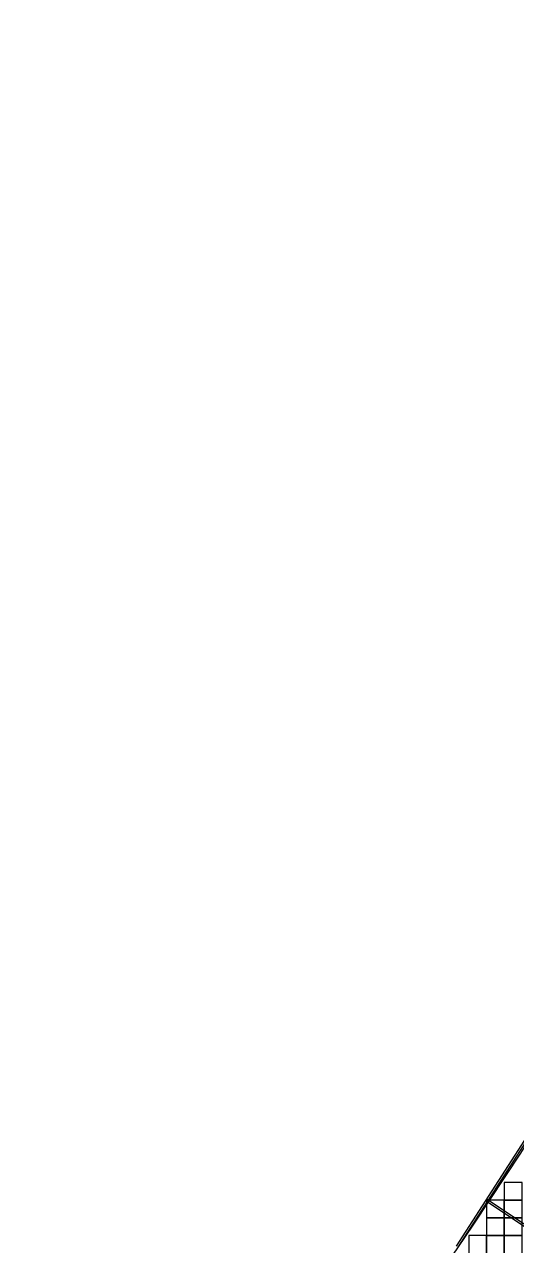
# Model space of a CAD drawing. Extents: x -31693 to 132909863, y -42052423 to 151957.
# Drawn here: x 102488 to 116392, y 24936 to 59398 of the extents above; entities that cross this region are included whole.
import ezdxf

# ---------------------------------------------------------------- set-up
doc = ezdxf.new("R2010")
doc.units = 0
doc.header["$LTSCALE"] = 1000
doc.header["$MEASUREMENT"] = 0
for name, color, linetype in [('500浮箱', 162, 'Continuous'), ('A-G-VISIBLE', 9, 'Continuous'), ('主龙骨', 4, 'Continuous'), ('边梁（14a槽钢', 3, 'Continuous')]:
    doc.layers.add(name, color=color, linetype=linetype)

# ---------------------------------------------------------------- blocks, each defined once
blk = doc.blocks.new('dasd')
at = {"layer": 'A-G-VISIBLE', "linetype": 'Continuous'}
for centre, radius, start, end in [((-132879.454, 42145.346), 121.404, 314.68966, 338.95615), ((-132898.334, 42165.736), 157.69, 318.2193, 335.49083)]:
    blk.add_arc(centre, radius, start, end, dxfattribs=at)

msp = doc.modelspace()

# ---------------------------------------------------------------- linework, layer by layer
at = {"layer": '500浮箱', "elevation": 2850}
for points in [[(116045, 26216), (116545, 26216), (116545, 26716), (116045, 26716)], [(115545, 25716), (116045, 25716), (116045, 26216), (115545, 26216)], [(116045, 25716), (116545, 25716), (116545, 26216), (116045, 26216)], [(115545, 25216), (116045, 25216), (116045, 25716), (115545, 25716)], [(116045, 25216), (116545, 25216), (116545, 25716), (116045, 25716)], [(115045, 24716), (115545, 24716), (115545, 25216), (115045, 25216)], [(115545, 24716), (116045, 24716), (116045, 25216), (115545, 25216)], [(116045, 24716), (116545, 24716), (116545, 25216), (116045, 25216)]]:
    msp.add_lwpolyline(points, close=True, dxfattribs=at)
at = {"layer": '主龙骨', "elevation": 2850}
msp.add_lwpolyline([(123228, 21119), (115557, 26234), (115533, 26198), (123203, 21084)], dxfattribs=at)
at = {"layer": '边梁（14a槽钢', "elevation": 2850}
for points in [[(114695, 24920), (118091, 30184), (120994, 35218), (123663, 40405), (126146, 45871), (128518, 51712), (129324, 54038), (129846, 55848), (130344, 57955), (130674, 59724)], [(114743, 24888), (118140, 30154), (121045, 35190), (123715, 40380), (126199, 45848), (128573, 51691), (129379, 54020), (129902, 55833), (130401, 57943), (130731, 59714)]]:
    msp.add_lwpolyline(points, dxfattribs=at)

# ---------------------------------------------------------------- block references
at = {"xscale": 1000, "yscale": 1000, "zscale": 1000}
msp.add_blockref('dasd', (132893911, -42052037, 2850), dxfattribs=at)

doc.saveas('drawing.dxf')
